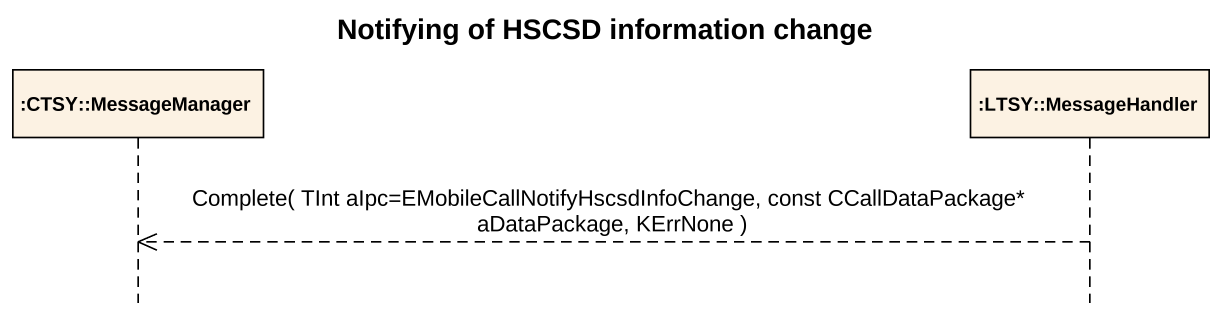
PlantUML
@startuml
title Notifying of HSCSD information change
hide footbox
participant ":CTSY::MessageManager" as CTSY_MessageManager
participant ":LTSY::MessageHandler" as LTSY_MessageHandler

LTSY_MessageHandler -->> CTSY_MessageManager : Complete( TInt aIpc=EMobileCallNotifyHscsdInfoChange, const CCallDataPackage* aDataPackage, KErrNone )
@enduml
